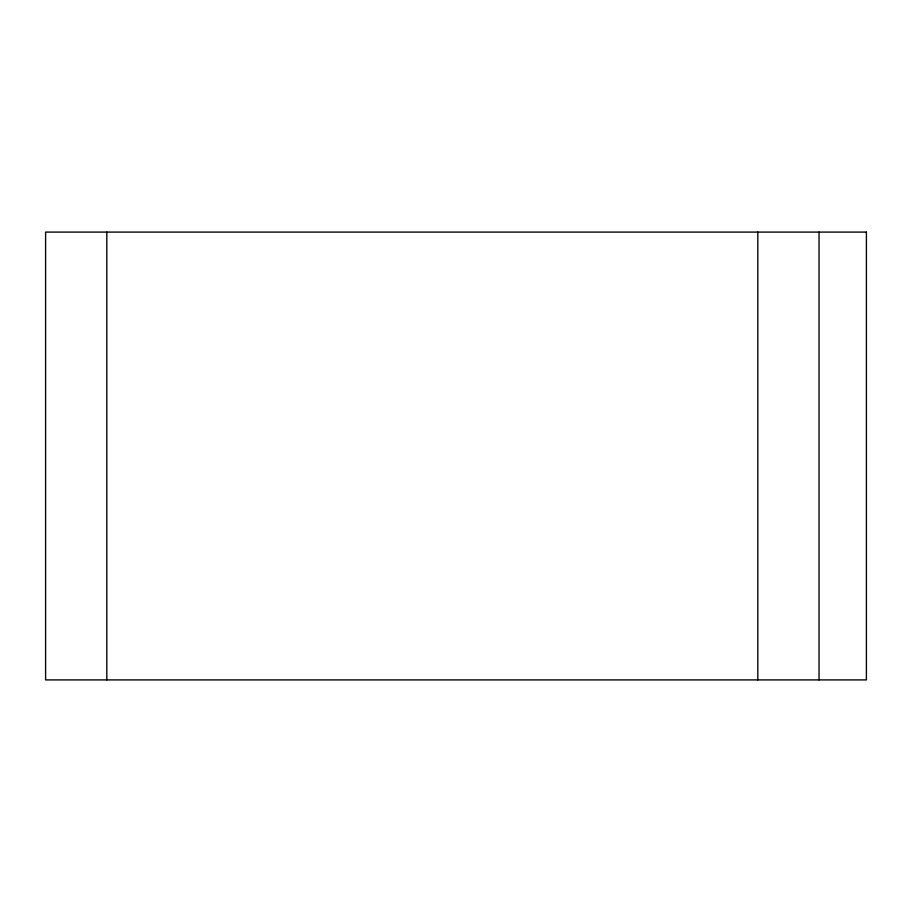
<?xml version="1.0" encoding="UTF-8"?>
<svg xmlns="http://www.w3.org/2000/svg" width="912" height="912" viewBox="0 0 912 912"><rect width="100%" height="100%" fill="white"/><g stroke="black" fill="none" stroke-linecap="round" stroke-linejoin="round"><path stroke-width="1.37" d="M819.033 232.093L819.033 679.907M757.815 232.093L757.815 679.907M106.818 232.093L106.818 679.907M866.4 232.093L45.6 232.093L45.6 679.907L866.4 679.907L866.4 232.093"/></g></svg>
